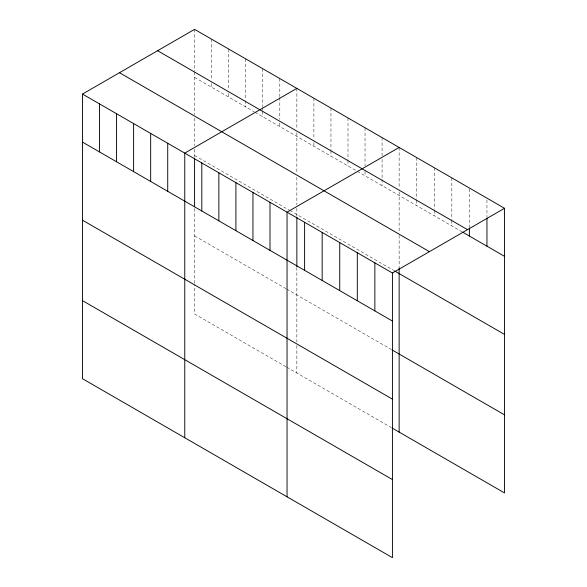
<?xml version="1.0" encoding="UTF-8"?>
<svg xmlns="http://www.w3.org/2000/svg" width="587" height="587" viewBox="0 0 587 587"><rect width="100%" height="100%" fill="white"/><g stroke="black" fill="none" stroke-linecap="round" stroke-linejoin="round"><path stroke-width="0.44" stroke-dasharray="2.94 2.2" d="M194.576 71.952L194.576 114.656M194.576 77.389L254.237 111.831M255.015 112.278L356.522 170.883M357.292 171.331L461.749 231.645M194.576 155.467L289.105 210.043M289.883 210.491L393.708 270.438M194.576 235.915L286.008 288.701M286.779 289.149L391.39 349.544M286.008 366.78L194.576 313.994L194.576 284.71M286.779 367.227L391.39 427.622M486.953 199.969L486.953 217.19M469.387 188.919L469.387 226.986M451.829 177.876L451.829 219.567M451.829 220.47L451.829 225.907M434.263 167.735L434.263 209.427M434.263 210.329L434.263 215.767M416.697 157.595L416.697 199.287M416.697 200.189L416.697 205.626M399.138 147.454L399.138 188.236M399.138 191.861L399.138 232.753M399.138 235.416L399.138 268.244M382.086 137.607L382.086 155.738M382.086 159.363L382.086 178.397M382.086 179.306L382.086 185.646M365.041 127.768L365.041 165.835M365.041 171.272L365.041 175.806M347.996 117.928L347.996 159.62M347.996 160.522L347.996 165.967M330.951 108.081L330.951 149.78M330.951 150.683L330.951 156.12M313.898 98.242L313.898 139.031M313.898 142.656L313.898 146.28M296.853 88.402L296.853 129.184M296.853 132.816L296.853 172.82M296.853 177.252L296.853 204.76M296.853 208.304L296.853 216.346M296.853 267.54L296.853 341.986M296.853 345.538L296.853 373.046M279.808 78.563L279.808 96.686M279.808 97.596L279.808 119.344M279.808 122.969L279.808 126.594M262.763 68.716L262.763 106.783M262.763 107.692L262.763 110.407M262.763 111.317L262.763 116.754M245.718 58.876L245.718 99.665M245.718 100.568L245.718 106.915M228.666 49.037L228.666 89.818M228.666 93.443L228.666 97.068M211.621 39.19L211.621 79.979M211.621 83.603L211.621 87.228M194.576 29.35L194.576 71.042M194.576 118.2L194.576 145.708M194.576 149.259L194.576 158.211M194.576 208.488L194.576 283.829"/><path stroke-width="0.88" d="M82.488 94.067L392.424 273.006L392.424 557.65L82.488 378.71L82.488 94.067L194.576 29.35L504.512 208.29L504.512 492.933L392.16 428.07M296.853 88.402L184.766 153.119L184.766 437.755M399.138 147.454L287.043 212.164L287.043 496.807M392.424 273.006L504.512 208.29M157.587 50.702L467.523 229.649M462.519 232.085L504.512 256.328M119.477 72.707L429.413 251.654M394.486 270.886L504.512 334.407M82.488 142.105L392.424 321.045M392.16 349.991L504.512 414.855M82.488 220.184L392.424 399.123M82.488 300.625L392.424 479.572M486.953 218.093L486.953 246.188M469.387 227.895L469.387 236.047M399.138 268.244L399.138 432.098M374.866 262.866L374.866 310.905M357.3 252.726L357.3 300.764M339.734 242.585L339.734 290.624M322.175 232.445L322.175 280.483M304.609 222.304L304.609 270.343M296.853 217.263L296.853 266.623M269.998 202.324L269.998 250.363M252.953 192.485L252.953 240.523M235.908 182.638L235.908 230.676M218.856 172.798L218.856 220.837M201.811 162.959L201.811 210.997M194.576 158.211L194.576 206.661M167.721 143.272L167.721 191.311M150.668 133.432L150.668 181.471M133.623 123.593L133.623 171.624M116.578 113.746L116.578 161.785M99.533 103.906L99.533 151.945"/></g></svg>
